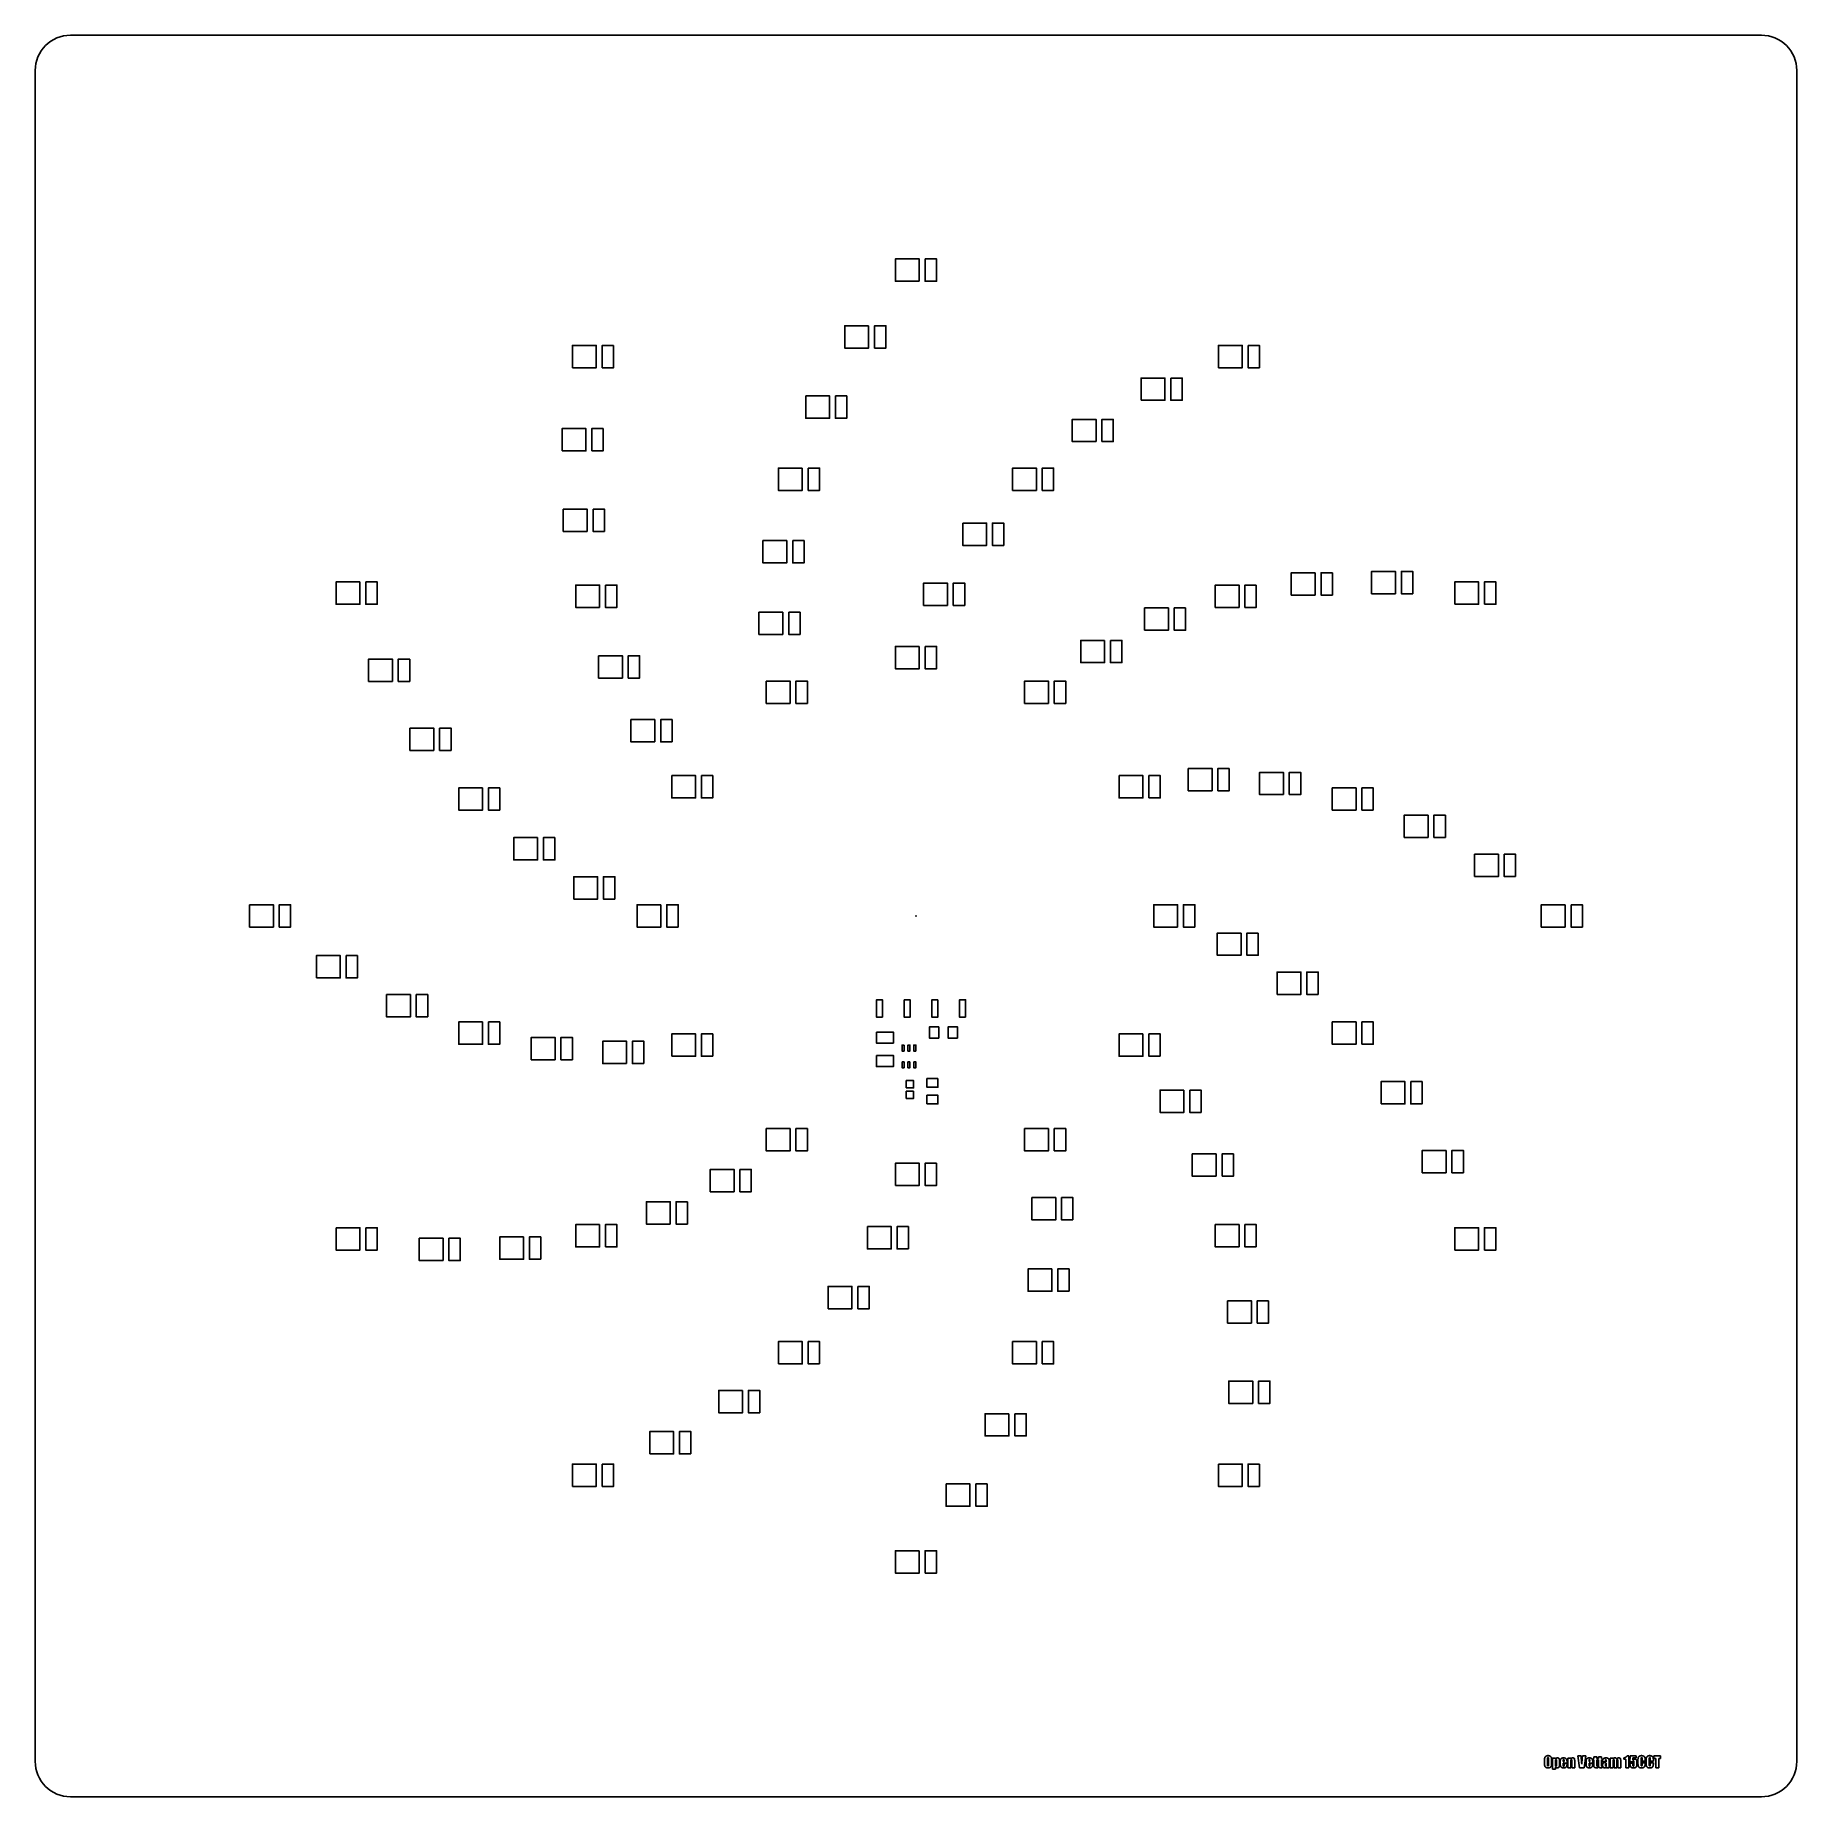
# Model space of a CAD drawing. Header units: millimetres. Extents: x -36 to 114, y 49 to 199.
import ezdxf

# ---------------------------------------------------------------- set-up
doc = ezdxf.new("R2010")
doc.units = ezdxf.units.MM
doc.layers.get('0').update_dxf_attribs({"linetype": 'CONTINUOUS'})

msp = doc.modelspace()

# ---------------------------------------------------------------- linework, layer by layer
for p, q in [((92.28, 51.45), (92.28, 51.62)), ((92.54, 51.78), (92.54, 51.31)), ((92.63, 51.32), (92.63, 51.78)), ((92.89, 51.62), (92.89, 51.45)), ((92.97, 50.92), (92.97, 51.85)), ((92.97, 51.85), (93.23, 51.85)), ((93.23, 51.85), (93.22, 51.78)), ((93.22, 51.62), (93.22, 51.28)), ((93.22, 51.11), (93.22, 50.92)), ((93.3, 51.26), (93.3, 51.62)), ((93.55, 51.63), (93.55, 51.28)), ((93.62, 51.33), (93.62, 51.57)), ((93.87, 51.62), (93.87, 51.56)), ((93.87, 51.56), (93.95, 51.56)), ((94.2, 51.43), (93.87, 51.43)), ((93.87, 51.43), (93.87, 51.25)), ((93.95, 51.56), (93.95, 51.62)), ((93.96, 51.27), (93.96, 51.38)), ((93.96, 51.38), (94.2, 51.38)), ((94.2, 51.54), (94.2, 51.43)), ((94.2, 51.38), (94.2, 51.32)), ((94.28, 51.03), (94.28, 51.85)), ((94.28, 51.85), (94.53, 51.85)), ((94.53, 51.03), (94.28, 51.03)), ((94.53, 51.85), (94.53, 51.78)), ((94.53, 51.59), (94.53, 51.03)), ((94.6, 51.03), (94.6, 51.6)), ((94.85, 51.03), (94.6, 51.03)), ((94.85, 51.61), (94.85, 51.03)), ((95.26, 51.03), (95.11, 52.03)), ((95.11, 52.03), (95.39, 52.03)), ((95.66, 51.03), (95.26, 51.03)), ((95.5, 51.85), (95.51, 52.03)), ((95.51, 52.03), (95.79, 52.03)), ((95.79, 52.03), (95.66, 51.03)), ((95.82, 51.33), (95.82, 51.57)), ((96.07, 51.62), (96.07, 51.56)), ((96.07, 51.56), (96.14, 51.56)), ((96.39, 51.43), (96.07, 51.43)), ((96.07, 51.43), (96.07, 51.25)), ((96.14, 51.56), (96.14, 51.62)), ((96.15, 51.27), (96.15, 51.38)), ((96.15, 51.38), (96.39, 51.38)), ((96.39, 51.54), (96.39, 51.43)), ((96.39, 51.38), (96.39, 51.32)), ((96.43, 51.7), (96.43, 51.83)), ((96.43, 51.83), (96.48, 51.83)), ((96.48, 51.7), (96.43, 51.7)), ((96.48, 51.83), (96.48, 51.96)), ((96.48, 51.96), (96.73, 51.96)), ((96.48, 51.29), (96.48, 51.7)), ((96.81, 51.03), (96.71, 51.03)), ((96.73, 51.96), (96.73, 51.83)), ((96.73, 51.83), (96.8, 51.83)), ((96.8, 51.7), (96.73, 51.7)), ((96.73, 51.7), (96.73, 51.27)), ((96.8, 51.83), (96.8, 51.7)), ((96.81, 51.17), (96.81, 51.03)), ((96.82, 51.7), (96.82, 51.83)), ((96.82, 51.83), (96.87, 51.83)), ((96.87, 51.7), (96.82, 51.7)), ((96.87, 51.83), (96.87, 51.96)), ((96.87, 51.96), (97.12, 51.96)), ((96.87, 51.29), (96.87, 51.7)), ((97.2, 51.03), (97.1, 51.03)), ((97.12, 51.96), (97.12, 51.83)), ((97.12, 51.83), (97.19, 51.83)), ((97.19, 51.7), (97.12, 51.7)), ((97.12, 51.7), (97.12, 51.27)), ((97.19, 51.83), (97.19, 51.7)), ((97.2, 51.17), (97.2, 51.03)), ((97.23, 51.54), (97.23, 51.59)), ((97.47, 51.54), (97.23, 51.54)), ((97.23, 51.22), (97.23, 51.28)), ((97.47, 51.62), (97.47, 51.54)), ((97.54, 51.26), (97.54, 51.42)), ((97.55, 51.03), (97.55, 51.11)), ((97.79, 51.03), (97.55, 51.03)), ((97.79, 51.45), (97.79, 51.03)), ((97.88, 51.03), (97.88, 51.85)), ((97.88, 51.85), (98.13, 51.85)), ((98.12, 51.03), (97.88, 51.03)), ((98.13, 51.85), (98.12, 51.78)), ((98.12, 51.6), (98.12, 51.03)), ((98.2, 51.03), (98.2, 51.56)), ((98.45, 51.03), (98.2, 51.03)), ((98.45, 51.57), (98.45, 51.03)), ((98.53, 51.03), (98.53, 51.57)), ((98.77, 51.03), (98.53, 51.03)), ((98.77, 51.62), (98.77, 51.03)), ((99.04, 51.76), (99.04, 51.87)), ((99.07, 51.76), (99.04, 51.76)), ((99.21, 51.03), (99.21, 51.57)), ((99.46, 51.03), (99.21, 51.03)), ((99.32, 52.03), (99.46, 52.03)), ((99.46, 52.03), (99.46, 51.03)), ((99.56, 51.53), (99.57, 52.03)), ((99.81, 51.53), (99.56, 51.53)), ((99.56, 51.36), (99.56, 51.41)), ((99.56, 51.41), (99.81, 51.41)), ((99.57, 52.03), (100.1, 52.03)), ((100.1, 51.87), (99.8, 51.87)), ((99.8, 51.87), (99.8, 51.7)), ((99.81, 51.41), (99.81, 51.35)), ((99.9, 51.32), (99.9, 51.52)), ((100.1, 52.03), (100.1, 51.87)), ((100.15, 51.49), (100.15, 51.35)), ((100.24, 51.39), (100.24, 51.68)), ((100.5, 51.76), (100.5, 51.3)), ((100.59, 51.6), (100.59, 51.77)), ((100.85, 51.6), (100.59, 51.6)), ((100.59, 51.31), (100.59, 51.44)), ((100.59, 51.44), (100.85, 51.44)), ((100.85, 51.69), (100.85, 51.6)), ((100.85, 51.44), (100.85, 51.4)), ((100.94, 51.39), (100.94, 51.68)), ((101.2, 51.76), (101.2, 51.3)), ((101.29, 51.6), (101.29, 51.77)), ((101.55, 51.6), (101.29, 51.6)), ((101.29, 51.31), (101.29, 51.44)), ((101.29, 51.44), (101.55, 51.44)), ((101.55, 51.69), (101.55, 51.6)), ((101.55, 51.44), (101.55, 51.4)), ((101.6, 51.83), (101.6, 52.03)), ((101.6, 52.03), (102.17, 52.03)), ((101.76, 51.83), (101.6, 51.83)), ((101.76, 51.03), (101.76, 51.83)), ((102.02, 51.03), (101.76, 51.03)), ((102.17, 51.83), (102.02, 51.83)), ((102.02, 51.83), (102.02, 51.03)), ((102.17, 52.03), (102.17, 51.83)), ((93.22, 50.92), (92.97, 50.92))]:
    msp.add_line(p, q)
msp.add_lwpolyline([(110.76, 198.56), (-33.24, 198.56, 0.414214), (-36.24, 195.56), (-36.24, 51.56, 0.414214), (-33.24, 48.56), (110.76, 48.56, 0.414214), (113.76, 51.56), (113.76, 195.56, 0.414214)], format="xyb", close=True)
for points in [[(39.04, 177.61), (39.04, 179.51), (37.01, 179.51), (37.01, 177.61)], [(39.54, 179.51), (39.54, 177.61), (40.51, 177.61), (40.51, 179.51)], [(34.73, 173.82), (32.7, 173.82), (32.7, 171.92), (34.73, 171.92)], [(35.23, 171.92), (36.2, 171.92), (36.2, 173.82), (35.23, 173.82)], [(9.51, 170.24), (11.54, 170.24), (11.54, 172.14), (9.51, 172.14)], [(13.01, 172.14), (12.04, 172.14), (12.04, 170.24), (13.01, 170.24)], [(64.51, 170.24), (66.54, 170.24), (66.54, 172.14), (64.51, 172.14)], [(67.04, 172.14), (67.04, 170.24), (68.01, 170.24), (68.01, 172.14)], [(57.93, 167.47), (59.96, 167.47), (59.96, 169.37), (57.93, 169.37)], [(60.46, 169.37), (60.46, 167.47), (61.43, 167.47), (61.43, 169.37)], [(29.37, 167.84), (29.37, 165.94), (31.4, 165.94), (31.4, 167.84)], [(31.9, 167.84), (31.9, 165.94), (32.87, 165.94), (32.87, 167.84)], [(8.62, 163.16), (10.65, 163.16), (10.65, 165.06), (8.62, 165.06)], [(11.15, 163.16), (12.12, 163.16), (12.12, 165.06), (11.15, 165.06)], [(54.09, 163.95), (54.09, 165.85), (52.06, 165.85), (52.06, 163.95)], [(54.59, 163.95), (55.56, 163.95), (55.56, 165.85), (54.59, 165.85)], [(29.08, 161.7), (27.05, 161.7), (27.05, 159.8), (29.08, 159.8)], [(29.58, 161.7), (29.58, 159.8), (30.55, 159.8), (30.55, 161.7)], [(46.98, 159.8), (49.01, 159.8), (49.01, 161.7), (46.98, 161.7)], [(49.51, 159.8), (50.48, 159.8), (50.48, 161.7), (49.51, 161.7)], [(8.73, 158.21), (8.73, 156.31), (10.76, 156.31), (10.76, 158.21)], [(11.26, 158.21), (11.26, 156.31), (12.23, 156.31), (12.23, 158.21)], [(42.74, 157.01), (42.74, 155.11), (44.77, 155.11), (44.77, 157.01)], [(46.24, 155.11), (46.24, 157.01), (45.27, 157.01), (45.27, 155.11)], [(27.76, 155.52), (25.73, 155.52), (25.73, 153.62), (27.76, 153.62)], [(28.26, 155.52), (28.26, 153.62), (29.23, 153.62), (29.23, 155.52)], [(-8.59, 152.01), (-10.62, 152.01), (-10.62, 150.11), (-8.59, 150.11)], [(-8.09, 152.01), (-8.09, 150.11), (-7.12, 150.11), (-7.12, 152.01)], [(11.82, 149.83), (11.82, 151.73), (9.79, 151.73), (9.79, 149.83)], [(12.32, 151.73), (12.32, 149.83), (13.29, 149.83), (13.29, 151.73)], [(41.44, 150), (41.44, 151.9), (39.41, 151.9), (39.41, 150)], [(41.94, 150), (42.91, 150), (42.91, 151.9), (41.94, 151.9)], [(66.27, 149.83), (66.27, 151.73), (64.24, 151.73), (64.24, 149.83)], [(67.74, 151.73), (66.77, 151.73), (66.77, 149.83), (67.74, 149.83)], [(72.75, 152.79), (70.72, 152.79), (70.72, 150.89), (72.75, 150.89)], [(74.22, 152.79), (73.25, 152.79), (73.25, 150.89), (74.22, 150.89)], [(79.59, 151), (79.59, 152.9), (77.56, 152.9), (77.56, 151)], [(81.06, 151), (81.06, 152.9), (80.09, 152.9), (80.09, 151)], [(84.64, 150.11), (86.67, 150.11), (86.67, 152.01), (84.64, 152.01)], [(87.17, 150.11), (88.14, 150.11), (88.14, 152.01), (87.17, 152.01)], [(25.39, 147.53), (27.42, 147.53), (27.42, 149.43), (25.39, 149.43)], [(27.92, 149.43), (27.92, 147.53), (28.89, 147.53), (28.89, 149.43)], [(58.22, 147.89), (60.25, 147.89), (60.25, 149.79), (58.22, 149.79)], [(61.72, 149.79), (60.75, 149.79), (60.75, 147.89), (61.72, 147.89)], [(54.82, 147.03), (52.79, 147.03), (52.79, 145.13), (54.82, 145.13)], [(55.32, 147.03), (55.32, 145.13), (56.29, 145.13), (56.29, 147.03)], [(11.73, 145.72), (11.73, 143.82), (13.76, 143.82), (13.76, 145.72)], [(14.26, 143.82), (15.23, 143.82), (15.23, 145.72), (14.26, 145.72)], [(39.04, 146.51), (37.01, 146.51), (37.01, 144.61), (39.04, 144.61)], [(39.54, 146.51), (39.54, 144.61), (40.51, 144.61), (40.51, 146.51)], [(-7.85, 143.53), (-5.82, 143.53), (-5.82, 145.43), (-7.85, 145.43)], [(-4.35, 145.43), (-5.32, 145.43), (-5.32, 143.53), (-4.35, 143.53)], [(26.01, 143.56), (26.01, 141.66), (28.04, 141.66), (28.04, 143.56)], [(29.51, 141.66), (29.51, 143.56), (28.54, 143.56), (28.54, 141.66)], [(48.01, 141.66), (50.04, 141.66), (50.04, 143.56), (48.01, 143.56)], [(51.51, 141.66), (51.51, 143.56), (50.54, 143.56), (50.54, 141.66)], [(-4.33, 139.56), (-4.33, 137.66), (-2.3, 137.66), (-2.3, 139.56)], [(-1.8, 139.56), (-1.8, 137.66), (-0.83, 137.66), (-0.83, 139.56)], [(16.52, 138.38), (16.52, 140.28), (14.49, 140.28), (14.49, 138.38)], [(17.99, 138.38), (17.99, 140.28), (17.02, 140.28), (17.02, 138.38)], [(17.96, 135.51), (17.96, 133.61), (19.99, 133.61), (19.99, 135.51)], [(20.49, 135.51), (20.49, 133.61), (21.46, 133.61), (21.46, 135.51)], [(56.06, 135.51), (56.06, 133.61), (58.09, 133.61), (58.09, 135.51)], [(58.59, 133.61), (59.56, 133.61), (59.56, 135.51), (58.59, 135.51)], [(61.94, 136.13), (61.94, 134.23), (63.97, 134.23), (63.97, 136.13)], [(65.44, 136.13), (64.47, 136.13), (64.47, 134.23), (65.44, 134.23)], [(70.05, 133.89), (70.05, 135.79), (68.02, 135.79), (68.02, 133.89)], [(70.55, 133.89), (71.52, 133.89), (71.52, 135.79), (70.55, 135.79)], [(1.85, 134.47), (-0.18, 134.47), (-0.18, 132.57), (1.85, 132.57)], [(3.32, 132.57), (3.32, 134.47), (2.35, 134.47), (2.35, 132.57)], [(74.2, 132.57), (76.23, 132.57), (76.23, 134.47), (74.2, 134.47)], [(77.7, 132.57), (77.7, 134.47), (76.73, 134.47), (76.73, 132.57)], [(82.37, 132.15), (80.34, 132.15), (80.34, 130.25), (82.37, 130.25)], [(83.84, 132.15), (82.87, 132.15), (82.87, 130.25), (83.84, 130.25)], [(6.54, 130.24), (4.51, 130.24), (4.51, 128.34), (6.54, 128.34)], [(8.01, 130.24), (7.04, 130.24), (7.04, 128.34), (8.01, 128.34)], [(86.32, 126.92), (88.35, 126.92), (88.35, 128.82), (86.32, 128.82)], [(89.82, 126.92), (89.82, 128.82), (88.85, 128.82), (88.85, 126.92)], [(9.62, 125), (11.65, 125), (11.65, 126.9), (9.62, 126.9)], [(13.12, 125), (13.12, 126.9), (12.15, 126.9), (12.15, 125)], [(-17.99, 124.51), (-17.99, 122.61), (-15.96, 122.61), (-15.96, 124.51)], [(-15.46, 122.61), (-14.49, 122.61), (-14.49, 124.51), (-15.46, 124.51)], [(17.04, 124.51), (15.01, 124.51), (15.01, 122.61), (17.04, 122.61)], [(18.51, 122.61), (18.51, 124.51), (17.54, 124.51), (17.54, 122.61)], [(61.04, 122.61), (61.04, 124.51), (59.01, 124.51), (59.01, 122.61)], [(62.51, 122.61), (62.51, 124.51), (61.54, 124.51), (61.54, 122.61)], [(94.04, 124.51), (92.01, 124.51), (92.01, 122.61), (94.04, 122.61)], [(94.54, 124.51), (94.54, 122.61), (95.51, 122.61), (95.51, 124.51)], [(66.44, 122.11), (64.41, 122.11), (64.41, 120.21), (66.44, 120.21)], [(67.91, 122.11), (66.94, 122.11), (66.94, 120.21), (67.91, 120.21)], [(-12.3, 118.29), (-10.27, 118.29), (-10.27, 120.19), (-12.3, 120.19)], [(-9.77, 120.19), (-9.77, 118.29), (-8.8, 118.29), (-8.8, 120.19)], [(69.51, 116.88), (71.54, 116.88), (71.54, 118.78), (69.51, 118.78)], [(73.01, 116.88), (73.01, 118.78), (72.04, 118.78), (72.04, 116.88)], [(-4.29, 116.87), (-6.32, 116.87), (-6.32, 114.97), (-4.29, 114.97)], [(-2.82, 114.97), (-2.82, 116.87), (-3.79, 116.87), (-3.79, 114.97)], [(35.9, 114.93), (35.9, 116.43), (35.4, 116.43), (35.4, 114.93)], [(37.76, 116.43), (37.76, 114.93), (38.26, 114.93), (38.26, 116.43)], [(40.62, 116.43), (40.12, 116.43), (40.12, 114.93), (40.62, 114.93)], [(42.98, 114.93), (42.98, 116.43), (42.48, 116.43), (42.48, 114.93)], [(1.85, 114.54), (-0.18, 114.54), (-0.18, 112.64), (1.85, 112.64)], [(2.35, 114.54), (2.35, 112.64), (3.32, 112.64), (3.32, 114.54)], [(40.7, 113.16), (40.7, 114.11), (39.9, 114.11), (39.9, 113.16)], [(42.3, 113.16), (42.3, 114.11), (41.5, 114.11), (41.5, 113.16)], [(74.2, 114.54), (74.2, 112.64), (76.23, 112.64), (76.23, 114.54)], [(76.73, 112.64), (77.7, 112.64), (77.7, 114.54), (76.73, 114.54)], [(6, 111.32), (8.03, 111.32), (8.03, 113.22), (6, 113.22)], [(8.53, 111.32), (9.5, 111.32), (9.5, 113.22), (8.53, 113.22)], [(14.12, 110.99), (14.12, 112.89), (12.09, 112.89), (12.09, 110.99)], [(15.59, 110.99), (15.59, 112.89), (14.62, 112.89), (14.62, 110.99)], [(17.96, 111.61), (19.99, 111.61), (19.99, 113.51), (17.96, 113.51)], [(21.46, 111.61), (21.46, 113.51), (20.49, 113.51), (20.49, 111.61)], [(35.39, 113.68), (35.39, 112.73), (36.84, 112.73), (36.84, 113.68)], [(37.75, 112.56), (37.57, 112.56), (37.57, 112.06), (37.75, 112.06)], [(38.07, 112.06), (38.25, 112.06), (38.25, 112.56), (38.07, 112.56)], [(38.75, 112.06), (38.75, 112.56), (38.57, 112.56), (38.57, 112.06)], [(58.09, 113.51), (56.06, 113.51), (56.06, 111.61), (58.09, 111.61)], [(59.56, 111.61), (59.56, 113.51), (58.59, 113.51), (58.59, 111.61)], [(35.39, 111.68), (35.39, 110.73), (36.84, 110.73), (36.84, 111.68)], [(37.57, 111.13), (37.57, 110.63), (37.75, 110.63), (37.75, 111.13)], [(38.25, 111.13), (38.07, 111.13), (38.07, 110.63), (38.25, 110.63)], [(38.57, 111.13), (38.57, 110.63), (38.75, 110.63), (38.75, 111.13)], [(37.93, 108.92), (38.55, 108.92), (38.55, 109.54), (37.93, 109.54)], [(40.63, 109.71), (39.69, 109.71), (39.69, 108.98), (40.63, 108.98)], [(38.55, 108.64), (37.93, 108.64), (37.93, 108.02), (38.55, 108.02)], [(39.69, 107.56), (40.63, 107.56), (40.63, 108.29), (39.69, 108.29)], [(61.57, 108.73), (59.54, 108.73), (59.54, 106.83), (61.57, 106.83)], [(62.07, 108.73), (62.07, 106.83), (63.04, 106.83), (63.04, 108.73)], [(78.36, 107.56), (80.39, 107.56), (80.39, 109.46), (78.36, 109.46)], [(80.89, 109.46), (80.89, 107.56), (81.86, 107.56), (81.86, 109.46)], [(26.01, 105.46), (26.01, 103.56), (28.04, 103.56), (28.04, 105.46)], [(29.51, 105.46), (28.54, 105.46), (28.54, 103.56), (29.51, 103.56)], [(50.04, 105.46), (48.01, 105.46), (48.01, 103.56), (50.04, 103.56)], [(50.54, 103.56), (51.51, 103.56), (51.51, 105.46), (50.54, 105.46)], [(83.9, 103.59), (81.87, 103.59), (81.87, 101.69), (83.9, 101.69)], [(85.37, 101.69), (85.37, 103.59), (84.4, 103.59), (84.4, 101.69)], [(37.01, 100.61), (39.04, 100.61), (39.04, 102.51), (37.01, 102.51)], [(40.51, 102.51), (39.54, 102.51), (39.54, 100.61), (40.51, 100.61)], [(64.32, 101.4), (64.32, 103.3), (62.29, 103.3), (62.29, 101.4)], [(64.82, 101.4), (65.79, 101.4), (65.79, 103.3), (64.82, 103.3)], [(23.27, 100.08), (23.27, 101.98), (21.24, 101.98), (21.24, 100.08)], [(23.77, 101.98), (23.77, 100.08), (24.74, 100.08), (24.74, 101.98)], [(17.83, 97.33), (17.83, 99.23), (15.8, 99.23), (15.8, 97.33)], [(19.3, 99.23), (18.33, 99.23), (18.33, 97.33), (19.3, 97.33)], [(48.63, 99.58), (48.63, 97.68), (50.66, 97.68), (50.66, 99.58)], [(52.13, 97.68), (52.13, 99.58), (51.16, 99.58), (51.16, 97.68)], [(-10.62, 97.01), (-10.62, 95.11), (-8.59, 95.11), (-8.59, 97.01)], [(-8.09, 97.01), (-8.09, 95.11), (-7.12, 95.11), (-7.12, 97.01)], [(-1.51, 94.22), (-1.51, 96.12), (-3.54, 96.12), (-3.54, 94.22)], [(-1.01, 96.12), (-1.01, 94.22), (-0.04, 94.22), (-0.04, 96.12)], [(5.34, 96.23), (3.31, 96.23), (3.31, 94.33), (5.34, 94.33)], [(6.81, 94.33), (6.81, 96.23), (5.84, 96.23), (5.84, 94.33)], [(11.82, 97.28), (9.79, 97.28), (9.79, 95.38), (11.82, 95.38)], [(12.32, 95.38), (13.29, 95.38), (13.29, 97.28), (12.32, 97.28)], [(34.62, 97.11), (34.62, 95.21), (36.65, 95.21), (36.65, 97.11)], [(38.12, 95.21), (38.12, 97.11), (37.15, 97.11), (37.15, 95.21)], [(66.27, 95.38), (66.27, 97.28), (64.24, 97.28), (64.24, 95.38)], [(67.74, 95.38), (67.74, 97.28), (66.77, 97.28), (66.77, 95.38)], [(84.64, 95.11), (86.67, 95.11), (86.67, 97.01), (84.64, 97.01)], [(87.17, 95.11), (88.14, 95.11), (88.14, 97.01), (87.17, 97.01)], [(50.33, 93.5), (48.3, 93.5), (48.3, 91.6), (50.33, 91.6)], [(51.8, 91.6), (51.8, 93.5), (50.83, 93.5), (50.83, 91.6)], [(31.28, 90.11), (33.31, 90.11), (33.31, 92.01), (31.28, 92.01)], [(33.81, 92.01), (33.81, 90.11), (34.78, 90.11), (34.78, 92.01)], [(65.29, 90.8), (65.29, 88.9), (67.32, 88.9), (67.32, 90.8)], [(68.79, 90.8), (67.82, 90.8), (67.82, 88.9), (68.79, 88.9)], [(27.05, 85.42), (29.08, 85.42), (29.08, 87.32), (27.05, 87.32)], [(30.55, 85.42), (30.55, 87.32), (29.58, 87.32), (29.58, 85.42)], [(46.98, 87.32), (46.98, 85.42), (49.01, 85.42), (49.01, 87.32)], [(49.51, 85.42), (50.48, 85.42), (50.48, 87.32), (49.51, 87.32)], [(23.99, 83.16), (21.96, 83.16), (21.96, 81.26), (23.99, 81.26)], [(25.46, 81.26), (25.46, 83.16), (24.49, 83.16), (24.49, 81.26)], [(67.43, 82.06), (67.43, 83.96), (65.4, 83.96), (65.4, 82.06)], [(67.93, 82.06), (68.9, 82.06), (68.9, 83.96), (67.93, 83.96)], [(46.68, 81.18), (44.65, 81.18), (44.65, 79.28), (46.68, 79.28)], [(47.18, 81.18), (47.18, 79.28), (48.15, 79.28), (48.15, 81.18)], [(16.09, 77.75), (18.12, 77.75), (18.12, 79.65), (16.09, 79.65)], [(19.59, 77.75), (19.59, 79.65), (18.62, 79.65), (18.62, 77.75)], [(9.51, 74.98), (11.54, 74.98), (11.54, 76.88), (9.51, 76.88)], [(12.04, 76.88), (12.04, 74.98), (13.01, 74.98), (13.01, 76.88)], [(64.51, 76.88), (64.51, 74.98), (66.54, 74.98), (66.54, 76.88)], [(68.01, 76.88), (67.04, 76.88), (67.04, 74.98), (68.01, 74.98)], [(41.33, 75.2), (41.33, 73.3), (43.36, 73.3), (43.36, 75.2)], [(44.83, 75.2), (43.86, 75.2), (43.86, 73.3), (44.83, 73.3)], [(39.04, 69.51), (37.01, 69.51), (37.01, 67.61), (39.04, 67.61)], [(39.54, 67.61), (40.51, 67.61), (40.51, 69.51), (39.54, 69.51)]]:
    msp.add_lwpolyline(points, close=True)
for points in [[(92.28, 51.62), (92.28, 51.77), (92.29, 51.83)], [(92.29, 51.23), (92.28, 51.29), (92.28, 51.45)], [(92.29, 51.83), (92.3, 51.9), (92.34, 51.95)], [(92.34, 51.12), (92.3, 51.17), (92.29, 51.23)], [(92.34, 51.95), (92.37, 52), (92.44, 52.03)], [(92.44, 51.04), (92.38, 51.07), (92.34, 51.12)], [(92.44, 52.03), (92.5, 52.06), (92.58, 52.06)], [(92.58, 51.01), (92.5, 51.01), (92.44, 51.04)], [(92.55, 51.87), (92.54, 51.85), (92.54, 51.78)], [(92.54, 51.31), (92.54, 51.22), (92.55, 51.2)], [(92.59, 51.89), (92.57, 51.89), (92.55, 51.87)], [(92.55, 51.2), (92.56, 51.18), (92.58, 51.18)], [(92.58, 52.06), (92.66, 52.06), (92.73, 52.03)], [(92.58, 51.18), (92.61, 51.18), (92.62, 51.21)], [(92.73, 51.04), (92.67, 51.01), (92.58, 51.01)], [(92.62, 51.87), (92.61, 51.89), (92.59, 51.89)], [(92.63, 51.78), (92.63, 51.85), (92.62, 51.87)], [(92.62, 51.21), (92.63, 51.23), (92.63, 51.32)], [(92.73, 52.03), (92.79, 52), (92.83, 51.95)], [(92.83, 51.12), (92.8, 51.07), (92.73, 51.04)], [(92.83, 51.95), (92.87, 51.9), (92.88, 51.84)], [(92.88, 51.24), (92.87, 51.17), (92.83, 51.12)], [(92.88, 51.84), (92.89, 51.77), (92.89, 51.62)], [(92.89, 51.45), (92.89, 51.3), (92.88, 51.24)], [(93.22, 51.78), (93.26, 51.83), (93.3, 51.85)], [(93.23, 51.71), (93.22, 51.69), (93.22, 51.62)], [(93.22, 51.28), (93.22, 51.2), (93.23, 51.18)], [(93.3, 51.04), (93.26, 51.06), (93.22, 51.11)], [(93.26, 51.72), (93.24, 51.72), (93.23, 51.71)], [(93.23, 51.18), (93.24, 51.16), (93.26, 51.16)], [(93.29, 51.71), (93.29, 51.72), (93.26, 51.72)], [(93.26, 51.16), (93.29, 51.16), (93.29, 51.18)], [(93.3, 51.62), (93.3, 51.69), (93.29, 51.71)], [(93.29, 51.18), (93.3, 51.2), (93.3, 51.26)], [(93.3, 51.85), (93.34, 51.87), (93.39, 51.87)], [(93.38, 51.02), (93.34, 51.02), (93.3, 51.04)], [(93.48, 51.05), (93.44, 51.02), (93.38, 51.02)], [(93.39, 51.87), (93.44, 51.87), (93.49, 51.84)], [(93.54, 51.12), (93.52, 51.08), (93.48, 51.05)], [(93.49, 51.84), (93.53, 51.81), (93.54, 51.77)], [(93.54, 51.77), (93.55, 51.72), (93.55, 51.63)], [(93.55, 51.28), (93.55, 51.17), (93.54, 51.12)], [(93.62, 51.57), (93.62, 51.68), (93.65, 51.74)], [(93.64, 51.19), (93.62, 51.24), (93.62, 51.33)], [(93.68, 51.11), (93.65, 51.14), (93.64, 51.19)], [(93.65, 51.74), (93.68, 51.8), (93.75, 51.84)], [(93.78, 51.04), (93.72, 51.07), (93.68, 51.11)], [(93.75, 51.84), (93.81, 51.87), (93.9, 51.87)], [(93.92, 51.02), (93.84, 51.02), (93.78, 51.04)], [(93.88, 51.71), (93.87, 51.69), (93.87, 51.62)], [(93.87, 51.25), (93.87, 51.2), (93.88, 51.18)], [(93.91, 51.72), (93.89, 51.72), (93.88, 51.71)], [(93.88, 51.18), (93.89, 51.16), (93.91, 51.16)], [(93.9, 51.87), (94.01, 51.87), (94.07, 51.83)], [(93.94, 51.71), (93.93, 51.72), (93.91, 51.72)], [(93.91, 51.16), (93.94, 51.16), (93.95, 51.19)], [(94.05, 51.04), (94, 51.02), (93.92, 51.02)], [(93.95, 51.62), (93.95, 51.69), (93.94, 51.71)], [(93.95, 51.19), (93.96, 51.21), (93.96, 51.27)], [(94.14, 51.11), (94.11, 51.07), (94.05, 51.04)], [(94.07, 51.83), (94.14, 51.79), (94.17, 51.72)], [(94.19, 51.2), (94.18, 51.16), (94.14, 51.11)], [(94.17, 51.72), (94.2, 51.66), (94.2, 51.54)], [(94.2, 51.32), (94.2, 51.24), (94.19, 51.2)], [(94.53, 51.78), (94.55, 51.82), (94.59, 51.85)], [(94.57, 51.72), (94.54, 51.72), (94.53, 51.7)], [(94.53, 51.7), (94.53, 51.68), (94.53, 51.59)], [(94.6, 51.71), (94.59, 51.72), (94.57, 51.72)], [(94.59, 51.85), (94.63, 51.87), (94.68, 51.87)], [(94.6, 51.6), (94.6, 51.69), (94.6, 51.71)], [(94.68, 51.87), (94.75, 51.87), (94.79, 51.84)], [(94.79, 51.84), (94.83, 51.81), (94.84, 51.76)], [(94.84, 51.76), (94.85, 51.72), (94.85, 51.61)], [(95.39, 52.03), (95.43, 51.62), (95.45, 51.34)], [(95.45, 51.34), (95.47, 51.62), (95.5, 51.85)], [(95.82, 51.57), (95.82, 51.68), (95.85, 51.74)], [(95.83, 51.19), (95.82, 51.24), (95.82, 51.33)], [(95.88, 51.11), (95.84, 51.14), (95.83, 51.19)], [(95.85, 51.74), (95.88, 51.8), (95.94, 51.84)], [(95.97, 51.04), (95.91, 51.07), (95.88, 51.11)], [(95.94, 51.84), (96.01, 51.87), (96.09, 51.87)], [(96.11, 51.02), (96.03, 51.02), (95.97, 51.04)], [(96.11, 51.72), (96.08, 51.72), (96.07, 51.71)], [(96.07, 51.71), (96.07, 51.69), (96.07, 51.62)], [(96.07, 51.25), (96.07, 51.2), (96.08, 51.18)], [(96.08, 51.18), (96.08, 51.16), (96.11, 51.16)], [(96.09, 51.87), (96.2, 51.87), (96.27, 51.83)], [(96.13, 51.71), (96.13, 51.72), (96.11, 51.72)], [(96.11, 51.16), (96.13, 51.16), (96.14, 51.19)], [(96.25, 51.04), (96.19, 51.02), (96.11, 51.02)], [(96.14, 51.62), (96.14, 51.69), (96.13, 51.71)], [(96.14, 51.19), (96.15, 51.21), (96.15, 51.27)], [(96.34, 51.11), (96.3, 51.07), (96.25, 51.04)], [(96.27, 51.83), (96.34, 51.79), (96.36, 51.72)], [(96.38, 51.2), (96.37, 51.16), (96.34, 51.11)], [(96.36, 51.72), (96.39, 51.66), (96.39, 51.54)], [(96.39, 51.32), (96.39, 51.24), (96.38, 51.2)], [(96.49, 51.13), (96.48, 51.17), (96.48, 51.29)], [(96.53, 51.07), (96.5, 51.1), (96.49, 51.13)], [(96.59, 51.04), (96.55, 51.05), (96.53, 51.07)], [(96.71, 51.03), (96.63, 51.03), (96.59, 51.04)], [(96.73, 51.27), (96.73, 51.19), (96.74, 51.18)], [(96.74, 51.18), (96.75, 51.17), (96.81, 51.17)], [(96.88, 51.13), (96.87, 51.17), (96.87, 51.29)], [(96.91, 51.07), (96.88, 51.1), (96.88, 51.13)], [(96.98, 51.04), (96.94, 51.05), (96.91, 51.07)], [(97.1, 51.03), (97.01, 51.03), (96.98, 51.04)], [(97.12, 51.27), (97.12, 51.19), (97.13, 51.18)], [(97.13, 51.18), (97.14, 51.17), (97.2, 51.17)], [(97.23, 51.59), (97.23, 51.69), (97.25, 51.74)], [(97.23, 51.28), (97.23, 51.38), (97.26, 51.41)], [(97.29, 51.06), (97.23, 51.09), (97.23, 51.22)], [(97.25, 51.74), (97.28, 51.79), (97.34, 51.83)], [(97.26, 51.41), (97.29, 51.44), (97.4, 51.49)], [(97.41, 51.02), (97.34, 51.02), (97.29, 51.06)], [(97.34, 51.83), (97.41, 51.87), (97.51, 51.87)], [(97.4, 51.49), (97.53, 51.54), (97.54, 51.55)], [(97.49, 51.04), (97.46, 51.02), (97.41, 51.02)], [(97.5, 51.72), (97.48, 51.72), (97.47, 51.71)], [(97.47, 51.71), (97.47, 51.69), (97.47, 51.62)], [(97.54, 51.42), (97.48, 51.38), (97.47, 51.35)], [(97.47, 51.35), (97.47, 51.32), (97.47, 51.27)], [(97.47, 51.27), (97.47, 51.2), (97.47, 51.18)], [(97.47, 51.18), (97.48, 51.16), (97.51, 51.16)], [(97.55, 51.11), (97.53, 51.06), (97.49, 51.04)], [(97.53, 51.7), (97.53, 51.72), (97.5, 51.72)], [(97.51, 51.87), (97.64, 51.87), (97.7, 51.82)], [(97.51, 51.16), (97.53, 51.16), (97.54, 51.18)], [(97.54, 51.62), (97.54, 51.68), (97.53, 51.7)], [(97.54, 51.55), (97.54, 51.57), (97.54, 51.62)], [(97.54, 51.18), (97.54, 51.19), (97.54, 51.26)], [(97.7, 51.82), (97.77, 51.78), (97.78, 51.71)], [(97.78, 51.71), (97.79, 51.65), (97.79, 51.45)], [(98.12, 51.78), (98.15, 51.82), (98.19, 51.85)], [(98.14, 51.71), (98.12, 51.7), (98.12, 51.68)], [(98.12, 51.68), (98.12, 51.66), (98.12, 51.6)], [(98.16, 51.72), (98.15, 51.72), (98.14, 51.71)], [(98.2, 51.7), (98.19, 51.72), (98.16, 51.72)], [(98.19, 51.85), (98.23, 51.87), (98.28, 51.87)], [(98.2, 51.56), (98.2, 51.68), (98.2, 51.7)], [(98.28, 51.87), (98.38, 51.87), (98.44, 51.78)], [(98.44, 51.78), (98.47, 51.82), (98.51, 51.85)], [(98.49, 51.72), (98.46, 51.72), (98.45, 51.7)], [(98.45, 51.7), (98.45, 51.67), (98.45, 51.57)], [(98.52, 51.7), (98.51, 51.72), (98.49, 51.72)], [(98.51, 51.85), (98.55, 51.87), (98.6, 51.87)], [(98.53, 51.57), (98.53, 51.67), (98.52, 51.7)], [(98.6, 51.87), (98.66, 51.87), (98.7, 51.84)], [(98.7, 51.84), (98.75, 51.81), (98.76, 51.76)], [(98.76, 51.76), (98.77, 51.72), (98.77, 51.62)], [(99.04, 51.87), (99.22, 51.91), (99.32, 52.03)], [(99.18, 51.75), (99.15, 51.76), (99.07, 51.76)], [(99.21, 51.71), (99.2, 51.73), (99.18, 51.75)], [(99.21, 51.57), (99.21, 51.69), (99.21, 51.71)], [(99.59, 51.15), (99.56, 51.22), (99.56, 51.36)], [(99.69, 51.05), (99.62, 51.08), (99.59, 51.15)], [(99.86, 51.02), (99.76, 51.02), (99.69, 51.05)], [(99.8, 51.7), (99.85, 51.77), (99.94, 51.77)], [(99.82, 51.61), (99.81, 51.6), (99.81, 51.59)], [(99.81, 51.59), (99.81, 51.57), (99.81, 51.53)], [(99.81, 51.35), (99.81, 51.25), (99.81, 51.21)], [(99.81, 51.21), (99.82, 51.17), (99.86, 51.17)], [(99.85, 51.62), (99.84, 51.62), (99.82, 51.61)], [(99.89, 51.6), (99.88, 51.62), (99.85, 51.62)], [(99.86, 51.17), (99.88, 51.17), (99.89, 51.18)], [(100.01, 51.04), (99.95, 51.02), (99.86, 51.02)], [(99.9, 51.52), (99.9, 51.58), (99.89, 51.6)], [(99.89, 51.18), (99.9, 51.19), (99.9, 51.21)], [(99.9, 51.21), (99.9, 51.22), (99.9, 51.32)], [(99.94, 51.77), (100.05, 51.77), (100.1, 51.72)], [(100.1, 51.1), (100.07, 51.06), (100.01, 51.04)], [(100.1, 51.72), (100.15, 51.66), (100.15, 51.49)], [(100.14, 51.19), (100.13, 51.14), (100.1, 51.1)], [(100.15, 51.35), (100.15, 51.24), (100.14, 51.19)], [(100.24, 51.68), (100.24, 51.79), (100.25, 51.84)], [(100.26, 51.17), (100.24, 51.24), (100.24, 51.39)], [(100.25, 51.84), (100.25, 51.9), (100.29, 51.95)], [(100.36, 51.05), (100.29, 51.1), (100.26, 51.17)], [(100.29, 51.95), (100.33, 52), (100.39, 52.03)], [(100.55, 51.01), (100.44, 51.01), (100.36, 51.05)], [(100.39, 52.03), (100.46, 52.06), (100.54, 52.06)], [(100.51, 51.86), (100.5, 51.84), (100.5, 51.76)], [(100.5, 51.3), (100.5, 51.23), (100.51, 51.2)], [(100.55, 51.89), (100.52, 51.89), (100.51, 51.86)], [(100.51, 51.2), (100.52, 51.18), (100.55, 51.18)], [(100.54, 52.06), (100.66, 52.06), (100.73, 52.01)], [(100.58, 51.87), (100.58, 51.89), (100.55, 51.89)], [(100.55, 51.18), (100.58, 51.18), (100.58, 51.2)], [(100.73, 51.06), (100.66, 51.01), (100.55, 51.01)], [(100.59, 51.77), (100.59, 51.85), (100.58, 51.87)], [(100.58, 51.2), (100.59, 51.23), (100.59, 51.31)], [(100.73, 52.01), (100.81, 51.97), (100.83, 51.9)], [(100.83, 51.18), (100.81, 51.11), (100.73, 51.06)], [(100.83, 51.9), (100.85, 51.83), (100.85, 51.69)], [(100.85, 51.4), (100.85, 51.24), (100.83, 51.18)], [(100.94, 51.68), (100.94, 51.79), (100.95, 51.84)], [(100.96, 51.17), (100.94, 51.24), (100.94, 51.39)], [(100.95, 51.84), (100.95, 51.9), (100.99, 51.95)], [(101.06, 51.05), (100.99, 51.1), (100.96, 51.17)], [(100.99, 51.95), (101.03, 52), (101.09, 52.03)], [(101.25, 51.01), (101.14, 51.01), (101.06, 51.05)], [(101.09, 52.03), (101.16, 52.06), (101.24, 52.06)], [(101.21, 51.86), (101.2, 51.84), (101.2, 51.76)], [(101.2, 51.3), (101.2, 51.23), (101.21, 51.2)], [(101.25, 51.89), (101.22, 51.89), (101.21, 51.86)], [(101.21, 51.2), (101.22, 51.18), (101.25, 51.18)], [(101.24, 52.06), (101.36, 52.06), (101.43, 52.01)], [(101.29, 51.87), (101.28, 51.89), (101.25, 51.89)], [(101.25, 51.18), (101.28, 51.18), (101.28, 51.2)], [(101.43, 51.06), (101.36, 51.01), (101.25, 51.01)], [(101.28, 51.2), (101.29, 51.23), (101.29, 51.31)], [(101.29, 51.77), (101.29, 51.85), (101.29, 51.87)], [(101.43, 52.01), (101.51, 51.97), (101.53, 51.9)], [(101.53, 51.18), (101.51, 51.11), (101.43, 51.06)], [(101.53, 51.9), (101.55, 51.83), (101.55, 51.69)], [(101.55, 51.4), (101.55, 51.24), (101.53, 51.18)]]:
    msp.add_open_spline(points, degree=2)
msp.add_point((38.76, 123.56))

doc.saveas('drawing.dxf')
